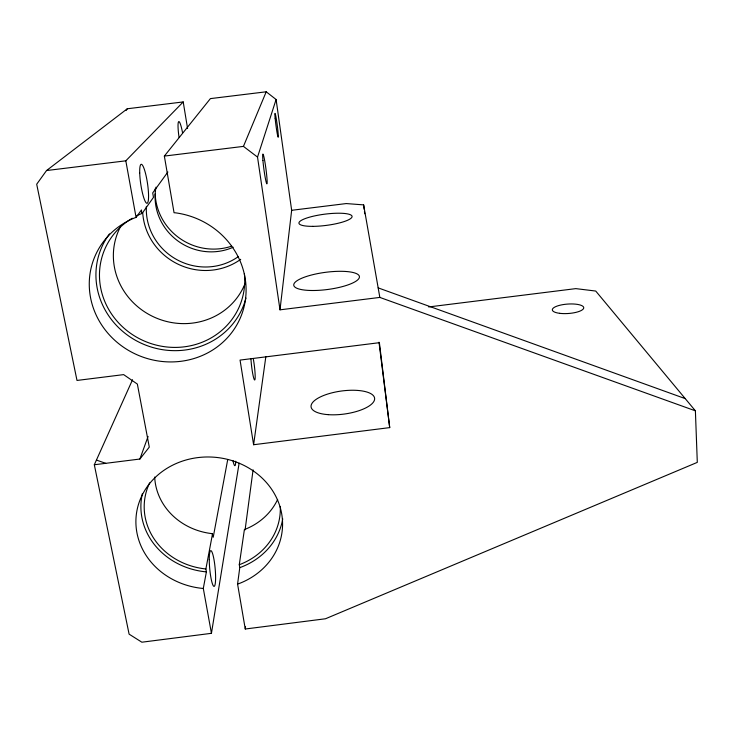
<?xml version="1.0" encoding="UTF-8"?>
<svg xmlns="http://www.w3.org/2000/svg" width="734" height="734" viewBox="0 0 734 734"><rect width="100%" height="100%" fill="white"/><g stroke="black" fill="none" stroke-linecap="round" stroke-linejoin="round"><path stroke-width="1.1" d="M428.693 306.95L575.805 288.627L595.733 291.049L695.392 410.829L697.3 462.374L325.474 618.771L245.266 629.01L245.523 626.735M695.392 410.829L379.836 297.417L280.003 309.831L291.655 210.3L276.103 99.494L266.213 91.796L210.401 98.613L164.352 156.085L174.05 212.732L175.509 212.832A78.96 74.345 20.3 0 1 238.431 321.951A78.96 74.345 20.3 0 1 111.898 337.548A78.96 74.345 20.3 0 1 134.707 217.87L136.074 217.42L141.469 209.924L141.653 213.594A73.152 69.033 20.9 0 0 136.863 215.741M245.266 629.01L237.577 584.062L239.779 567.593L239.284 564.694L244.394 529.563A64.087 58.27 5.4 0 0 277.636 499.441M245.092 529.865L253.083 469.843M253.606 444.731L240.055 360.082L379.386 342.686L389.717 427.61L253.606 444.731L265.864 356.504M132.542 379.726L94.319 464.76L129.101 634.148L141.864 642.204L211.438 633.323L239.128 463.154M227.723 459.567L213.218 537.242L212.154 533.646A64.087 58.27 5.4 0 1 154.69 477.036M211.438 633.323L203.3 588.42L206.41 571.832L205.887 568.933L212.557 533.664M280.003 309.831L257.524 157.094L276.103 99.494M94.319 464.76L139.882 459.034L148.084 436.455M164.352 156.085L243.44 146.387L266.213 91.796M142.093 213.447L153.47 197.363L152.709 192.932L167.866 172.004M187.574 128.505L183.216 101.934L127.312 108.76L46.536 170.545L36.7 184.216L76.997 380.441L123.642 374.615L137.359 384.075L149.286 447.125L139.882 459.034M126.019 110.54L127.312 108.76M46.536 170.545L125.817 160.819L183.216 101.934M239.284 564.694L239.688 564.565A68.115 61.381 4.9 0 0 280.269 506.46M239.779 567.593L240.981 567.208A71.409 64.353 5 0 0 282.746 518.874M237.577 584.062L238.816 583.677A73.391 65.858 4.8 0 0 262.02 477.99A73.391 65.858 4.8 0 0 143.222 493.101A73.391 65.858 4.8 0 0 201.988 588.356L203.3 588.42M291.655 210.3L346.255 203.566L363.633 204.887L379.836 297.417M205.887 568.933L205.465 568.914A68.115 61.381 4.9 0 1 149.617 482.871M206.41 571.832L205.125 571.768A71.409 64.353 5 0 1 142.35 493.679M96.429 460.062L105.714 463.328M378.166 287.875L685.226 398.617M243.44 146.387L257.524 157.094M125.817 160.819L136.074 217.42M389.717 427.61L378.992 342.2M363.633 204.887L364.165 209.309M364.44 211.53L364.706 213.741M240.706 259.322A61.427 58.922 27.2 0 1 178.334 264.323A61.427 58.922 27.2 0 1 142.708 212.713M233.201 247.23A54.821 52.729 28.9 0 1 176.472 239.88A54.821 52.729 28.9 0 1 156.012 187.124M235.706 461.218A14.295 1.798 83.6 0 1 232.907 460.484M238.495 256.487A57.702 55.353 27.2 0 1 176.977 259.717A57.702 55.353 27.2 0 1 146.387 206.382M244.78 284.26A68.556 65.032 22.4 0 1 153.856 316.978A68.556 65.032 22.4 0 1 120.449 226.778M253.248 358.577A13.799 1.395 83.1 0 1 255.184 376.505A13.799 1.395 83.1 0 1 253.349 376.661A13.799 1.395 83.1 0 1 250.936 358.77M244.376 273.626A73.152 69.033 20.9 0 1 190.748 345.723A73.152 69.033 20.9 0 1 105.779 303.738A73.152 69.033 20.9 0 1 132.267 218.227M179.05 137.331A15.698 2.101 81.5 0 1 178.591 121.716A15.698 2.101 81.5 0 1 182.583 132.937M245.982 298.022A76.694 72.382 21 0 1 140.699 342.971A76.694 72.382 21 0 1 109.467 233.898M231.696 246.147A57.133 55.013 29.6 0 1 155.168 193.978M155.131 190.858A57.133 55.013 29.6 0 1 155.204 188.776M312.803 226.356A26.8 5.67 -7.3 0 0 352.072 216.365A26.8 5.67 -7.3 0 0 311.611 216.613A26.8 5.67 -7.3 0 0 312.803 226.356M328.19 414.655A32.048 11.597 -7.8 0 0 374.606 398.241A32.048 11.597 -7.8 0 0 325.74 394.708A32.048 11.597 -7.8 0 0 328.19 414.655M311.069 290.49A33.122 8.652 -7.5 0 0 359.421 276.58A33.122 8.652 -7.5 0 0 309.262 275.617A33.122 8.652 -7.5 0 0 311.069 290.49M559.556 313.308A15.744 4.725 -4 0 0 583.723 308.023A15.744 4.725 -4 0 0 560.831 305.032A15.744 4.725 -4 0 0 559.556 313.308M209.263 559.647A17.955 2.716 84.7 0 0 214.099 586.393A17.955 2.716 84.7 0 0 213.97 559.482A17.955 2.716 84.7 0 0 209.263 559.647M275.149 118.302A11.992 0.642 82.4 0 0 278.122 137.203A11.992 0.642 82.4 0 0 276.59 120.697A11.992 0.642 82.4 0 0 275.149 118.302M139.717 172.995A19.745 3.386 81.5 0 0 146.754 203.272A19.745 3.386 81.5 0 0 145.919 175.041A19.745 3.386 81.5 0 0 139.717 172.995M262.928 160.489A15.075 1.037 82.4 0 0 266.827 183.83A15.075 1.037 82.4 0 0 264.992 162.48A15.075 1.037 82.4 0 0 262.928 160.489"/></g></svg>
